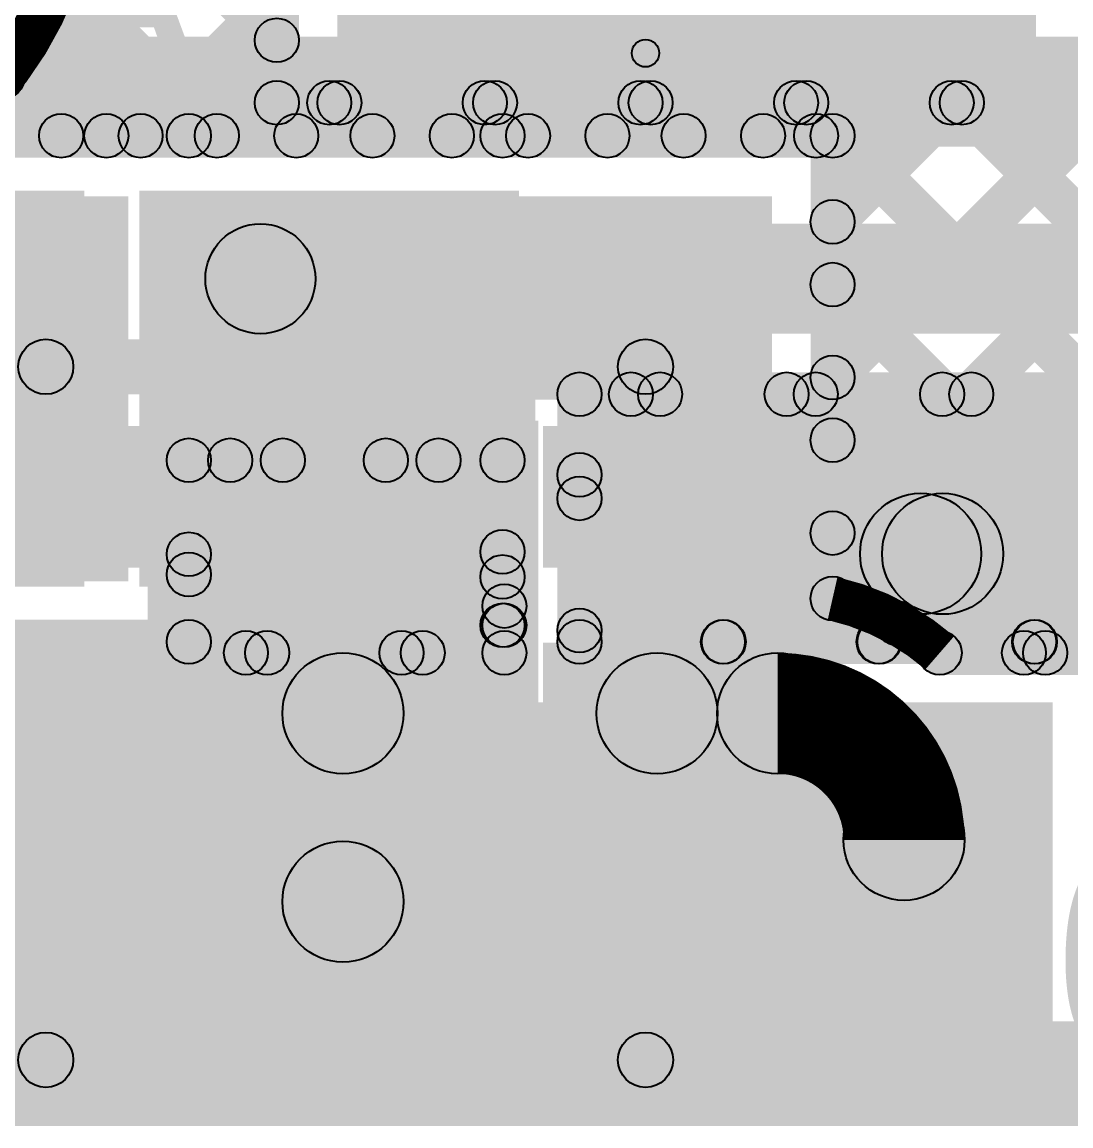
# Model space of a CAD drawing. Header units: millimetres. Extents: x -0.24 to 2.5, y 0 to 2.55.
# Drawn here: x 2.0567 to 2.2473, y 0.006 to 0.2067 of the extents above; entities that cross this region are included whole.
import ezdxf

# ---------------------------------------------------------------- set-up
doc = ezdxf.new("R2010")
doc.units = ezdxf.units.MM
doc.header["$MEASUREMENT"] = 0
for name, color, linetype in [('BottomLayer', 5, 'Continuous'), ('BottomPaste', 16, 'Continuous'), ('BottomSolder', 6, 'Continuous'), ('TopLayer', 1, 'Continuous'), ('TopOverlay', 2, 'Continuous'), ('TopPaste', 8, 'Continuous'), ('TopSolder', 216, 'Continuous'), ('ViaHoleLayer', 16, 'Continuous')]:
    doc.layers.add(name, color=color, linetype=linetype)

# ---------------------------------------------------------------- blocks, each defined once
blk = doc.blocks.new('C__0603_B_30')
at = {"layer": 'BottomLayer'}
for points in [[(-0.045, -0.0175), (-0.045, 0.0175), (-0.015, 0.0175), (-0.015, -0.0175)], [(0.015, -0.0175), (0.015, 0.0175), (0.045, 0.0175), (0.045, -0.0175)]]:
    blk.add_hatch(color=5, dxfattribs=at).paths.add_polyline_path(points)
at = {"layer": 'BottomPaste'}
for points in [[(-0.045, -0.0175), (-0.045, 0.0175), (-0.015, 0.0175), (-0.015, -0.0175)], [(0.015, -0.0175), (0.015, 0.0175), (0.045, 0.0175), (0.045, -0.0175)]]:
    blk.add_hatch(color=16, dxfattribs=at).paths.add_polyline_path(points)
at = {"layer": 'BottomSolder'}
for points in [[(-0.04736, -0.01986), (-0.04736, 0.01986), (-0.01264, 0.01986), (-0.01264, -0.01986)], [(0.01264, -0.01986), (0.01264, 0.01986), (0.04736, 0.01986), (0.04736, -0.01986)]]:
    blk.add_hatch(color=6, dxfattribs=at).paths.add_polyline_path(points)
blk = doc.blocks.new('SI7021_A20_GM1R_35')
at = {"layer": 'TopLayer'}
for points in [[(-0.07382, 0.04823), (-0.04035, 0.04823), (-0.04035, 0.03051), (-0.07382, 0.03051)], [(-0.0315, 0.04921), (0.0315, 0.04921), (0.0315, -0.04921), (-0.0315, -0.04921)], [(0.04035, 0.04823), (0.07382, 0.04823), (0.07382, 0.03051), (0.04035, 0.03051)], [(-0.07382, 0.00886), (-0.04035, 0.00886), (-0.04035, -0.00886), (-0.07382, -0.00886)], [(0.04035, 0.00886), (0.07382, 0.00886), (0.07382, -0.00886), (0.04035, -0.00886)], [(-0.07382, -0.03051), (-0.04035, -0.03051), (-0.04035, -0.04823), (-0.07382, -0.04823)], [(0.04035, -0.03051), (0.07382, -0.03051), (0.07382, -0.04823), (0.04035, -0.04823)]]:
    blk.add_hatch(color=1, dxfattribs=at).paths.add_polyline_path(points)
at = {"layer": 'TopOverlay'}
h = blk.add_hatch(color=2, dxfattribs=at)
edge = h.paths.add_edge_path()
edge.add_arc((-0.0794, 0.063), 0.005, 0, 360)
h = blk.add_hatch(color=2, dxfattribs=at)
edge = h.paths.add_edge_path()
edge.add_arc((-0.0666, 0.063), 0.005, 0, 360)
h = blk.add_hatch(color=2, dxfattribs=at)
edge = h.paths.add_edge_path()
edge.add_arc((-0.054, 0.063), 0.005, 0, 360)
for points in [[(-0.054, 0.058), (-0.054, 0.068), (0.055, 0.068), (0.055, 0.058)], [(-0.054, -0.068), (-0.054, -0.058), (0.055, -0.058), (0.055, -0.068)]]:
    blk.add_hatch(color=2, dxfattribs=at).paths.add_polyline_path(points)
h = blk.add_hatch(color=2, dxfattribs=at)
edge = h.paths.add_edge_path()
edge.add_arc((0.055, 0.063), 0.005, 0, 360)
h = blk.add_hatch(color=2, dxfattribs=at)
edge = h.paths.add_edge_path()
edge.add_arc((-0.054, -0.063), 0.005, 0, 360)
h = blk.add_hatch(color=2, dxfattribs=at)
edge = h.paths.add_edge_path()
edge.add_arc((0.055, -0.063), 0.005, 0, 360)
at = {"layer": 'TopPaste'}
for points in [[(-0.07382, 0.04823), (-0.04035, 0.04823), (-0.04035, 0.03051), (-0.07382, 0.03051)], [(-0.0315, 0.04921), (0.0315, 0.04921), (0.0315, -0.04921), (-0.0315, -0.04921)], [(0.04035, 0.04823), (0.07382, 0.04823), (0.07382, 0.03051), (0.04035, 0.03051)], [(-0.07382, 0.00886), (-0.04035, 0.00886), (-0.04035, -0.00886), (-0.07382, -0.00886)], [(0.04035, 0.00886), (0.07382, 0.00886), (0.07382, -0.00886), (0.04035, -0.00886)], [(-0.07382, -0.03051), (-0.04035, -0.03051), (-0.04035, -0.04823), (-0.07382, -0.04823)], [(0.04035, -0.03051), (0.07382, -0.03051), (0.07382, -0.04823), (0.04035, -0.04823)]]:
    blk.add_hatch(color=8, dxfattribs=at).paths.add_polyline_path(points)
at = {"layer": 'TopSolder'}
for points in [[(-0.07782, 0.05223), (-0.03635, 0.05223), (-0.03635, 0.02651), (-0.07782, 0.02651)], [(-0.0355, 0.05321), (0.0355, 0.05321), (0.0355, -0.05321), (-0.0355, -0.05321)], [(0.03635, 0.05223), (0.07782, 0.05223), (0.07782, 0.02651), (0.03635, 0.02651)], [(-0.07782, 0.01286), (-0.03635, 0.01286), (-0.03635, -0.01286), (-0.07782, -0.01286)], [(0.03635, 0.01286), (0.07782, 0.01286), (0.07782, -0.01286), (0.03635, -0.01286)], [(-0.07782, -0.02651), (-0.03635, -0.02651), (-0.03635, -0.05223), (-0.07782, -0.05223)], [(0.03635, -0.02651), (0.07782, -0.02651), (0.07782, -0.05223), (0.03635, -0.05223)]]:
    blk.add_hatch(color=216, dxfattribs=at).paths.add_polyline_path(points)
at = {"layer": 'TopOverlay', "const_width": 0.01}
blk.add_lwpolyline([(-0.0666, 0.063, 1), (-0.0794, 0.063, 1)], format="xyb", close=True, dxfattribs=at)
at = {"layer": 'TopOverlay'}
for centre in [(-0.0794, 0.063), (-0.0666, 0.063), (-0.054, 0.063), (0.055, 0.063), (-0.054, -0.063), (0.055, -0.063)]:
    blk.add_circle(centre, 0.005, dxfattribs=at)
blk = doc.blocks.new('RES_0805_B_85')
at = {"layer": 'BottomLayer'}
for points in [[(-0.06, 0.025), (-0.02, 0.025), (-0.02, -0.025), (-0.06, -0.025)], [(0.02, 0.025), (0.06, 0.025), (0.06, -0.025), (0.02, -0.025)]]:
    blk.add_hatch(color=5, dxfattribs=at).paths.add_polyline_path(points)
at = {"layer": 'BottomPaste'}
for points in [[(-0.06, 0.025), (-0.02, 0.025), (-0.02, -0.025), (-0.06, -0.025)], [(0.02, 0.025), (0.06, 0.025), (0.06, -0.025), (0.02, -0.025)]]:
    blk.add_hatch(color=16, dxfattribs=at).paths.add_polyline_path(points)
at = {"layer": 'BottomSolder'}
for points in [[(-0.064, 0.029), (-0.016, 0.029), (-0.016, -0.029), (-0.064, -0.029)], [(0.016, 0.029), (0.064, 0.029), (0.064, -0.029), (0.016, -0.029)]]:
    blk.add_hatch(color=6, dxfattribs=at).paths.add_polyline_path(points)
blk = doc.blocks.new('C__1206_111')
at = {"layer": 'TopLayer'}
for points in [[(-0.08, 0.035), (-0.02, 0.035), (-0.02, -0.035), (-0.08, -0.035)], [(0.02, 0.035), (0.08, 0.035), (0.08, -0.035), (0.02, -0.035)]]:
    blk.add_hatch(color=1, dxfattribs=at).paths.add_polyline_path(points)
at = {"layer": 'TopOverlay'}
h = blk.add_hatch(color=2, dxfattribs=at)
edge = h.paths.add_edge_path()
edge.add_arc((-0.087, 0.042), 0.0025, 0, 360)
h = blk.add_hatch(color=2, dxfattribs=at)
edge = h.paths.add_edge_path()
edge.add_arc((-0.087, 0.042), 0.0025, 0, 360)
for points in [[(-0.087, 0.0395), (-0.087, 0.0445), (0.087, 0.0445), (0.087, 0.0395)], [(-0.0845, -0.042), (-0.0895, -0.042), (-0.0895, 0.042), (-0.0845, 0.042)], [(0.0895, -0.042), (0.0845, -0.042), (0.0845, 0.042), (0.0895, 0.042)], [(-0.087, -0.0445), (-0.087, -0.0395), (0.087, -0.0395), (0.087, -0.0445)]]:
    blk.add_hatch(color=2, dxfattribs=at).paths.add_polyline_path(points)
h = blk.add_hatch(color=2, dxfattribs=at)
edge = h.paths.add_edge_path()
edge.add_arc((0.087, 0.042), 0.0025, 0, 360)
h = blk.add_hatch(color=2, dxfattribs=at)
edge = h.paths.add_edge_path()
edge.add_arc((0.087, 0.042), 0.0025, 0, 360)
h = blk.add_hatch(color=2, dxfattribs=at)
edge = h.paths.add_edge_path()
edge.add_arc((-0.087, -0.042), 0.0025, 0, 360)
h = blk.add_hatch(color=2, dxfattribs=at)
edge = h.paths.add_edge_path()
edge.add_arc((-0.087, -0.042), 0.0025, 0, 360)
h = blk.add_hatch(color=2, dxfattribs=at)
edge = h.paths.add_edge_path()
edge.add_arc((0.087, -0.042), 0.0025, 0, 360)
h = blk.add_hatch(color=2, dxfattribs=at)
edge = h.paths.add_edge_path()
edge.add_arc((0.087, -0.042), 0.0025, 0, 360)
at = {"layer": 'TopPaste'}
for points in [[(-0.08, 0.035), (-0.02, 0.035), (-0.02, -0.035), (-0.08, -0.035)], [(0.02, 0.035), (0.08, 0.035), (0.08, -0.035), (0.02, -0.035)]]:
    blk.add_hatch(color=8, dxfattribs=at).paths.add_polyline_path(points)
at = {"layer": 'TopSolder'}
for points in [[(-0.084, 0.039), (-0.016, 0.039), (-0.016, -0.039), (-0.084, -0.039)], [(0.016, 0.039), (0.084, 0.039), (0.084, -0.039), (0.016, -0.039)]]:
    blk.add_hatch(color=216, dxfattribs=at).paths.add_polyline_path(points)
at = {"layer": 'TopOverlay'}
for centre in [(-0.087, 0.042), (-0.087, 0.042), (0.087, 0.042), (0.087, 0.042), (-0.087, -0.042), (-0.087, -0.042), (0.087, -0.042), (0.087, -0.042)]:
    blk.add_circle(centre, 0.0025, dxfattribs=at)

msp = doc.modelspace()

# ---------------------------------------------------------------- hatches: boundary and pattern name
at = {"layer": 'BottomLayer'}
for points in [[(2.04, 0.184), (2.04, 0.204), (2.259, 0.204), (2.259, 0.184)], [(2, 0.104), (2.068, 0.104), (2.068, 0.176), (2, 0.176)], [(2.078, 0.104), (2.147, 0.104), (2.147, 0.176), (2.078, 0.176)], [(2.1, 0.15), (2.1, 0.17), (2.2906, 0.17), (2.2906, 0.15)], [(2.158, 0.135), (2.158, 0.143), (2.2906, 0.143), (2.2906, 0.135)], [(2.16083, 0.09323), (2.15517, 0.09889), (2.19811, 0.14183), (2.20377, 0.13617)], [(2.16083, 0.12152), (2.15517, 0.12718), (2.16982, 0.14183), (2.17548, 0.13617)], [(2.16454, 0.13617), (2.17019, 0.14183), (2.21519, 0.09683), (2.20954, 0.09117)], [(2.18705, 0.09117), (2.18139, 0.09683), (2.22639, 0.14183), (2.23205, 0.13617)], [(2.19282, 0.13617), (2.19848, 0.14183), (2.24348, 0.09683), (2.23782, 0.09117)], [(2.21533, 0.09117), (2.20968, 0.09683), (2.25468, 0.14183), (2.26033, 0.13617)], [(2.2211, 0.13617), (2.22676, 0.14183), (2.28576, 0.08283), (2.2801, 0.07717)], [(2.24362, 0.09117), (2.23796, 0.09683), (2.28296, 0.14183), (2.28862, 0.13617)], [(2.154, 0.094), (2.444, 0.094), (2.444, 0.139), (2.154, 0.139)], [(2.162, 0.094), (2.154, 0.094), (2.154, 0.139), (2.162, 0.139)], [(2.15517, 0.11725), (2.16083, 0.12291), (2.18691, 0.09683), (2.18125, 0.09117)], [(2.22, 0.099), (2.22, 0.121), (2.224, 0.121), (2.224, 0.099)], [(2.158, 0.09), (2.158, 0.098), (2.255, 0.098), (2.255, 0.09)], [(1.914, 0.013), (2.244, 0.013), (2.244, 0.083), (1.914, 0.083)]]:
    msp.add_hatch(color=5, dxfattribs=at).paths.add_polyline_path(points)
h = msp.add_hatch(color=5, dxfattribs=at)
edge = h.paths.add_edge_path()
edge.add_arc((2.1, 0.16), 0.01181, 0, 360)
h = msp.add_hatch(color=5, dxfattribs=at)
edge = h.paths.add_edge_path()
edge.add_arc((2.1, 0.16), 0.01, 0, 360)
h = msp.add_hatch(color=5, dxfattribs=at)
edge = h.paths.add_edge_path()
edge.add_arc((2.158, 0.139), 0.004, 0, 360)
h = msp.add_hatch(color=5, dxfattribs=at)
edge = h.paths.add_edge_path()
edge.add_arc((2.158, 0.139), 0.004, 0, 360)
h = msp.add_hatch(color=5, dxfattribs=at)
edge = h.paths.add_edge_path()
edge.add_arc((2.16736, 0.139), 0.004, 0, 360)
h = msp.add_hatch(color=5, dxfattribs=at)
edge = h.paths.add_edge_path()
edge.add_arc((2.17265, 0.139), 0.004, 0, 360)
h = msp.add_hatch(color=5, dxfattribs=at)
edge = h.paths.add_edge_path()
edge.add_arc((2.19565, 0.139), 0.004, 0, 360)
h = msp.add_hatch(color=5, dxfattribs=at)
edge = h.paths.add_edge_path()
edge.add_arc((2.20094, 0.139), 0.004, 0, 360)
h = msp.add_hatch(color=5, dxfattribs=at)
edge = h.paths.add_edge_path()
edge.add_arc((2.22393, 0.139), 0.004, 0, 360)
h = msp.add_hatch(color=5, dxfattribs=at)
edge = h.paths.add_edge_path()
edge.add_arc((2.22922, 0.139), 0.004, 0, 360)
h = msp.add_hatch(color=5, dxfattribs=at)
edge = h.paths.add_edge_path()
edge.add_arc((2.158, 0.12435), 0.004, 0, 360)
h = msp.add_hatch(color=5, dxfattribs=at)
edge = h.paths.add_edge_path()
edge.add_arc((2.158, 0.12008), 0.004, 0, 360)
h = msp.add_hatch(color=5, dxfattribs=at)
edge = h.paths.add_edge_path()
edge.add_arc((2.22, 0.11), 0.011, 0, 360)
h = msp.add_hatch(color=5, dxfattribs=at)
edge = h.paths.add_edge_path()
edge.add_arc((2.224, 0.11), 0.011, 0, 360)
h = msp.add_hatch(color=5, dxfattribs=at)
edge = h.paths.add_edge_path()
edge.add_arc((2.158, 0.09606), 0.004, 0, 360)
h = msp.add_hatch(color=5, dxfattribs=at)
edge = h.paths.add_edge_path()
edge.add_arc((2.158, 0.094), 0.004, 0, 360)
h = msp.add_hatch(color=5, dxfattribs=at)
edge = h.paths.add_edge_path()
edge.add_arc((2.158, 0.094), 0.004, 0, 360)
h = msp.add_hatch(color=5, dxfattribs=at)
edge = h.paths.add_edge_path()
edge.add_arc((2.18408, 0.094), 0.004, 0, 360)
h = msp.add_hatch(color=5, dxfattribs=at)
edge = h.paths.add_edge_path()
edge.add_arc((2.18422, 0.094), 0.004, 0, 360)
h = msp.add_hatch(color=5, dxfattribs=at)
edge = h.paths.add_edge_path()
edge.add_arc((2.21236, 0.094), 0.004, 0, 360)
h = msp.add_hatch(color=5, dxfattribs=at)
edge = h.paths.add_edge_path()
edge.add_arc((2.21251, 0.094), 0.004, 0, 360)
h = msp.add_hatch(color=5, dxfattribs=at)
edge = h.paths.add_edge_path()
edge.add_arc((2.24065, 0.094), 0.004, 0, 360)
h = msp.add_hatch(color=5, dxfattribs=at)
edge = h.paths.add_edge_path()
edge.add_arc((2.24079, 0.094), 0.004, 0, 360)
h = msp.add_hatch(color=5, dxfattribs=at)
edge = h.paths.add_edge_path()
edge.add_arc((2.217, 0.058), 0.01181, 0, 360)
at = {"layer": 'BottomSolder'}
h = msp.add_hatch(color=6, dxfattribs=at)
edge = h.paths.add_edge_path()
edge.add_arc((2.1, 0.16), 0.01581, 0, 360)
h = msp.add_hatch(color=6, dxfattribs=at)
edge = h.paths.add_edge_path()
edge.add_arc((2.217, 0.058), 0.01581, 0, 360)
at = {"layer": 'TopLayer'}
for points in [[(2.107, 0.192), (2.099, 0.192), (2.099, 0.297), (2.107, 0.297)], [(2.114, 0.203), (2.241, 0.203), (2.241, 0.286), (2.114, 0.286)], [(2.05278, 0.18317), (2.04712, 0.18883), (2.10017, 0.24188), (2.10583, 0.23622)], [(2.06399, 0.23672), (2.06965, 0.24237), (2.10583, 0.20619), (2.10017, 0.20054)], [(2.06039, 0.21204), (2.06604, 0.21769), (2.09491, 0.18883), (2.08925, 0.18317)], [(2.08106, 0.18317), (2.0754, 0.18883), (2.10017, 0.2136), (2.10583, 0.20794)], [(2.20683, 0.13923), (2.20117, 0.14489), (2.25817, 0.20189), (2.26383, 0.19623)], [(2.05029, 0.19385), (2.05595, 0.1995), (2.06662, 0.18883), (2.06097, 0.18317)], [(2.103, 0.188), (2.103, 0.196), (2.252, 0.196), (2.252, 0.188)], [(2.10934, 0.18317), (2.10369, 0.18883), (2.10969, 0.19483), (2.11534, 0.18917)], [(2.11154, 0.18917), (2.11719, 0.19483), (2.12319, 0.18883), (2.11754, 0.18317)], [(2.13763, 0.18317), (2.13197, 0.18883), (2.13797, 0.19483), (2.14363, 0.18917)], [(2.13982, 0.18917), (2.14548, 0.19483), (2.15148, 0.18883), (2.14582, 0.18317)], [(2.16591, 0.18317), (2.16026, 0.18883), (2.16626, 0.19483), (2.17191, 0.18917)], [(2.1681, 0.18917), (2.17376, 0.19483), (2.17976, 0.18883), (2.1741, 0.18317)], [(2.1942, 0.18317), (2.18854, 0.18883), (2.19454, 0.19483), (2.2002, 0.18917)], [(2.19639, 0.18917), (2.20205, 0.19483), (2.30205, 0.09483), (2.29639, 0.08917)], [(2.20683, 0.16752), (2.20117, 0.17318), (2.22282, 0.19483), (2.22848, 0.18917)], [(2.22467, 0.18917), (2.23033, 0.19483), (2.33033, 0.09483), (2.32467, 0.08917)], [(2.20683, 0.11095), (2.20117, 0.11661), (2.27739, 0.19283), (2.28305, 0.18717)], [(2.21868, 0.09451), (2.21302, 0.10017), (2.30568, 0.19283), (2.31133, 0.18717)], [(2.24162, 0.08917), (2.23596, 0.09483), (2.33396, 0.19283), (2.33962, 0.18717)], [(2.04225, 0.182), (2.04225, 0.19), (2.072, 0.19), (2.072, 0.182)], [(2.072, 0.182), (2.072, 0.19), (2.087, 0.19), (2.087, 0.182)], [(2.072, 0.182), (2.072, 0.19), (2.087, 0.19), (2.087, 0.182)], [(2.087, 0.182), (2.087, 0.19), (2.144, 0.19), (2.144, 0.182)], [(2.144, 0.182), (2.144, 0.19), (2.201, 0.19), (2.201, 0.182)], [(2.144, 0.182), (2.144, 0.19), (2.201, 0.19), (2.201, 0.182)], [(2.208, 0.10187), (2.2, 0.10187), (2.2, 0.186), (2.208, 0.186)], [(2, 0.105), (2.076, 0.105), (2.076, 0.175), (2, 0.175)], [(2.083, 0.138), (2.19, 0.138), (2.19, 0.175), (2.083, 0.175)], [(2.155, 0.108), (2.193, 0.108), (2.193, 0.175), (2.155, 0.175)], [(2.20117, 0.1561), (2.20683, 0.16176), (2.27376, 0.09483), (2.2681, 0.08917)], [(2.20117, 0.12782), (2.20683, 0.13348), (2.24548, 0.09483), (2.23982, 0.08917)], [(2.083, 0.02), (2.148, 0.02), (2.148, 0.131), (2.083, 0.131)], [(2.087, 0.123), (2.087, 0.131), (2.144, 0.131), (2.144, 0.123)], [(2.08983, 0.10709), (2.08417, 0.11274), (2.10126, 0.12983), (2.10691, 0.12417)], [(2.09168, 0.12417), (2.09734, 0.12983), (2.13234, 0.09483), (2.12668, 0.08917)], [(2.1002, 0.08917), (2.09454, 0.09483), (2.12954, 0.12983), (2.1352, 0.12417)], [(2.11997, 0.12417), (2.12562, 0.12983), (2.14683, 0.10862), (2.14117, 0.10297)], [(2.091, 0.094), (2.083, 0.094), (2.083, 0.127), (2.091, 0.127)], [(2.148, 0.097), (2.14, 0.097), (2.14, 0.127), (2.148, 0.127)], [(2.12848, 0.08917), (2.12282, 0.09483), (2.14117, 0.11318), (2.14683, 0.10752)], [(2.08417, 0.1034), (2.08983, 0.10906), (2.10406, 0.09483), (2.0984, 0.08917)], [(2.14835, 0.097), (2.14035, 0.097), (2.14035, 0.10051), (2.14835, 0.10051)], [(1.957, 0.06), (2.13, 0.06), (2.13, 0.097), (1.957, 0.097)], [(1.989, 0.09), (1.989, 0.098), (2.087, 0.098), (2.087, 0.09)], [(2.14835, 0.092), (2.14035, 0.092), (2.14035, 0.097), (2.14835, 0.097)], [(1.781, 0.088), (1.781, 0.096), (2.14435, 0.096), (2.14435, 0.088)], [(2.22348, 0.088), (2.22348, 0.096), (2.492, 0.096), (2.492, 0.088)], [(2.17209, 0.07), (2.17209, 0.092), (2.194, 0.092), (2.194, 0.07)], [(2.126, 0.04677), (2.104, 0.04677), (2.104, 0.081), (2.126, 0.081)], [(1.987, 0.006), (2.327, 0.006), (2.327, 0.025), (1.987, 0.025)]]:
    msp.add_hatch(color=1, dxfattribs=at).paths.add_polyline_path(points)
h = msp.add_hatch(color=1, dxfattribs=at)
edge = h.paths.add_edge_path()
edge.add_arc((2.103, 0.20336), 0.004, 0, 360)
h = msp.add_hatch(color=1, dxfattribs=at)
edge = h.paths.add_edge_path()
edge.add_arc((2.05312, 0.19668), 0.004, 0, 360)
h = msp.add_hatch(color=1, dxfattribs=at)
edge = h.paths.add_edge_path()
edge.add_arc((2.103, 0.192), 0.004, 0, 360)
h = msp.add_hatch(color=1, dxfattribs=at)
edge = h.paths.add_edge_path()
edge.add_arc((2.103, 0.192), 0.004, 0, 360)
h = msp.add_hatch(color=1, dxfattribs=at)
edge = h.paths.add_edge_path()
edge.add_arc((2.11252, 0.192), 0.004, 0, 360)
h = msp.add_hatch(color=1, dxfattribs=at)
edge = h.paths.add_edge_path()
edge.add_arc((2.11436, 0.192), 0.004, 0, 360)
h = msp.add_hatch(color=1, dxfattribs=at)
edge = h.paths.add_edge_path()
edge.add_arc((2.1408, 0.192), 0.004, 0, 360)
h = msp.add_hatch(color=1, dxfattribs=at)
edge = h.paths.add_edge_path()
edge.add_arc((2.14265, 0.192), 0.004, 0, 360)
h = msp.add_hatch(color=1, dxfattribs=at)
edge = h.paths.add_edge_path()
edge.add_arc((2.16908, 0.192), 0.004, 0, 360)
h = msp.add_hatch(color=1, dxfattribs=at)
edge = h.paths.add_edge_path()
edge.add_arc((2.17093, 0.192), 0.004, 0, 360)
h = msp.add_hatch(color=1, dxfattribs=at)
edge = h.paths.add_edge_path()
edge.add_arc((2.19737, 0.192), 0.004, 0, 360)
h = msp.add_hatch(color=1, dxfattribs=at)
edge = h.paths.add_edge_path()
edge.add_arc((2.19922, 0.192), 0.004, 0, 360)
h = msp.add_hatch(color=1, dxfattribs=at)
edge = h.paths.add_edge_path()
edge.add_arc((2.22565, 0.192), 0.004, 0, 360)
h = msp.add_hatch(color=1, dxfattribs=at)
edge = h.paths.add_edge_path()
edge.add_arc((2.2275, 0.192), 0.004, 0, 360)
h = msp.add_hatch(color=1, dxfattribs=at)
edge = h.paths.add_edge_path()
edge.add_arc((2.0638, 0.186), 0.004, 0, 360)
h = msp.add_hatch(color=1, dxfattribs=at)
edge = h.paths.add_edge_path()
edge.add_arc((2.072, 0.186), 0.004, 0, 360)
h = msp.add_hatch(color=1, dxfattribs=at)
edge = h.paths.add_edge_path()
edge.add_arc((2.072, 0.186), 0.004, 0, 360)
h = msp.add_hatch(color=1, dxfattribs=at)
edge = h.paths.add_edge_path()
edge.add_arc((2.072, 0.186), 0.004, 0, 360)
h = msp.add_hatch(color=1, dxfattribs=at)
edge = h.paths.add_edge_path()
edge.add_arc((2.07823, 0.186), 0.004, 0, 360)
h = msp.add_hatch(color=1, dxfattribs=at)
edge = h.paths.add_edge_path()
edge.add_arc((2.087, 0.186), 0.004, 0, 360)
h = msp.add_hatch(color=1, dxfattribs=at)
edge = h.paths.add_edge_path()
edge.add_arc((2.087, 0.186), 0.004, 0, 360)
h = msp.add_hatch(color=1, dxfattribs=at)
edge = h.paths.add_edge_path()
edge.add_arc((2.087, 0.186), 0.004, 0, 360)
h = msp.add_hatch(color=1, dxfattribs=at)
edge = h.paths.add_edge_path()
edge.add_arc((2.09208, 0.186), 0.004, 0, 360)
h = msp.add_hatch(color=1, dxfattribs=at)
edge = h.paths.add_edge_path()
edge.add_arc((2.10652, 0.186), 0.004, 0, 360)
h = msp.add_hatch(color=1, dxfattribs=at)
edge = h.paths.add_edge_path()
edge.add_arc((2.12036, 0.186), 0.004, 0, 360)
h = msp.add_hatch(color=1, dxfattribs=at)
edge = h.paths.add_edge_path()
edge.add_arc((2.1348, 0.186), 0.004, 0, 360)
h = msp.add_hatch(color=1, dxfattribs=at)
edge = h.paths.add_edge_path()
edge.add_arc((2.144, 0.186), 0.004, 0, 360)
h = msp.add_hatch(color=1, dxfattribs=at)
edge = h.paths.add_edge_path()
edge.add_arc((2.144, 0.186), 0.004, 0, 360)
h = msp.add_hatch(color=1, dxfattribs=at)
edge = h.paths.add_edge_path()
edge.add_arc((2.144, 0.186), 0.004, 0, 360)
h = msp.add_hatch(color=1, dxfattribs=at)
edge = h.paths.add_edge_path()
edge.add_arc((2.14865, 0.186), 0.004, 0, 360)
h = msp.add_hatch(color=1, dxfattribs=at)
edge = h.paths.add_edge_path()
edge.add_arc((2.16308, 0.186), 0.004, 0, 360)
h = msp.add_hatch(color=1, dxfattribs=at)
edge = h.paths.add_edge_path()
edge.add_arc((2.17693, 0.186), 0.004, 0, 360)
h = msp.add_hatch(color=1, dxfattribs=at)
edge = h.paths.add_edge_path()
edge.add_arc((2.19137, 0.186), 0.004, 0, 360)
h = msp.add_hatch(color=1, dxfattribs=at)
edge = h.paths.add_edge_path()
edge.add_arc((2.201, 0.186), 0.004, 0, 360)
h = msp.add_hatch(color=1, dxfattribs=at)
edge = h.paths.add_edge_path()
edge.add_arc((2.201, 0.186), 0.004, 0, 360)
h = msp.add_hatch(color=1, dxfattribs=at)
edge = h.paths.add_edge_path()
edge.add_arc((2.204, 0.186), 0.004, 0, 360)
h = msp.add_hatch(color=1, dxfattribs=at)
edge = h.paths.add_edge_path()
edge.add_arc((2.204, 0.17035), 0.004, 0, 360)
h = msp.add_hatch(color=1, dxfattribs=at)
edge = h.paths.add_edge_path()
edge.add_arc((2.1, 0.16), 0.01181, 0, 360)
h = msp.add_hatch(color=1, dxfattribs=at)
edge = h.paths.add_edge_path()
edge.add_arc((2.204, 0.15893), 0.004, 0, 360)
h = msp.add_hatch(color=1, dxfattribs=at)
edge = h.paths.add_edge_path()
edge.add_arc((2.204, 0.14206), 0.004, 0, 360)
h = msp.add_hatch(color=1, dxfattribs=at)
edge = h.paths.add_edge_path()
edge.add_arc((2.204, 0.13065), 0.004, 0, 360)
h = msp.add_hatch(color=1, dxfattribs=at)
edge = h.paths.add_edge_path()
edge.add_arc((2.087, 0.127), 0.004, 0, 360)
h = msp.add_hatch(color=1, dxfattribs=at)
edge = h.paths.add_edge_path()
edge.add_arc((2.087, 0.127), 0.004, 0, 360)
h = msp.add_hatch(color=1, dxfattribs=at)
edge = h.paths.add_edge_path()
edge.add_arc((2.09451, 0.127), 0.004, 0, 360)
h = msp.add_hatch(color=1, dxfattribs=at)
edge = h.paths.add_edge_path()
edge.add_arc((2.10408, 0.127), 0.004, 0, 360)
h = msp.add_hatch(color=1, dxfattribs=at)
edge = h.paths.add_edge_path()
edge.add_arc((2.1228, 0.127), 0.004, 0, 360)
h = msp.add_hatch(color=1, dxfattribs=at)
edge = h.paths.add_edge_path()
edge.add_arc((2.13237, 0.127), 0.004, 0, 360)
h = msp.add_hatch(color=1, dxfattribs=at)
edge = h.paths.add_edge_path()
edge.add_arc((2.144, 0.127), 0.004, 0, 360)
h = msp.add_hatch(color=1, dxfattribs=at)
edge = h.paths.add_edge_path()
edge.add_arc((2.144, 0.127), 0.004, 0, 360)
h = msp.add_hatch(color=1, dxfattribs=at)
edge = h.paths.add_edge_path()
edge.add_arc((2.204, 0.11378), 0.004, 0, 360)
h = msp.add_hatch(color=1, dxfattribs=at)
edge = h.paths.add_edge_path()
edge.add_arc((2.087, 0.10992), 0.004, 0, 360)
h = msp.add_hatch(color=1, dxfattribs=at)
edge = h.paths.add_edge_path()
edge.add_arc((2.144, 0.11035), 0.004, 0, 360)
h = msp.add_hatch(color=1, dxfattribs=at)
edge = h.paths.add_edge_path()
edge.add_arc((2.087, 0.10623), 0.004, 0, 360)
h = msp.add_hatch(color=1, dxfattribs=at)
edge = h.paths.add_edge_path()
edge.add_arc((2.144, 0.1058), 0.004, 0, 360)
h = msp.add_hatch(color=1, dxfattribs=at)
edge = h.paths.add_edge_path()
edge.add_arc((2.14435, 0.10051), 0.004, 0, 360)
h = msp.add_hatch(color=1, dxfattribs=at)
edge = h.paths.add_edge_path()
edge.add_arc((2.204, 0.10187), 0.004, 0, 360)
h = msp.add_hatch(color=1, dxfattribs=at)
edge = h.paths.add_edge_path()
edge.add_arc((2.204, 0.10187), 0.004, 0, 360)
h = msp.add_hatch(color=1, dxfattribs=at)
edge = h.paths.add_edge_path()
edge.add_arc((2.144, 0.097), 0.004, 0, 360)
h = msp.add_hatch(color=1, dxfattribs=at)
edge = h.paths.add_edge_path()
edge.add_arc((2.14435, 0.097), 0.004, 0, 360)
h = msp.add_hatch(color=1, dxfattribs=at)
edge = h.paths.add_edge_path()
edge.add_arc((2.14435, 0.097), 0.004, 0, 360)
h = msp.add_hatch(color=1, dxfattribs=at)
edge = h.paths.add_edge_path()
edge.add_arc((2.21585, 0.09734), 0.004, 0, 360)
h = msp.add_hatch(color=1, dxfattribs=at)
edge = h.paths.add_edge_path()
edge.add_arc((2.087, 0.094), 0.004, 0, 360)
h = msp.add_hatch(color=1, dxfattribs=at)
edge = h.paths.add_edge_path()
edge.add_arc((2.087, 0.094), 0.004, 0, 360)
h = msp.add_hatch(color=1, dxfattribs=at)
edge = h.paths.add_edge_path()
edge.add_arc((2.09737, 0.092), 0.004, 0, 360)
h = msp.add_hatch(color=1, dxfattribs=at)
edge = h.paths.add_edge_path()
edge.add_arc((2.10123, 0.092), 0.004, 0, 360)
h = msp.add_hatch(color=1, dxfattribs=at)
edge = h.paths.add_edge_path()
edge.add_arc((2.12565, 0.092), 0.004, 0, 360)
h = msp.add_hatch(color=1, dxfattribs=at)
edge = h.paths.add_edge_path()
edge.add_arc((2.12951, 0.092), 0.004, 0, 360)
h = msp.add_hatch(color=1, dxfattribs=at)
edge = h.paths.add_edge_path()
edge.add_arc((2.14435, 0.092), 0.004, 0, 360)
h = msp.add_hatch(color=1, dxfattribs=at)
edge = h.paths.add_edge_path()
edge.add_arc((2.14435, 0.092), 0.004, 0, 360)
h = msp.add_hatch(color=1, dxfattribs=at)
edge = h.paths.add_edge_path()
edge.add_arc((2.22348, 0.092), 0.004, 0, 360)
h = msp.add_hatch(color=1, dxfattribs=at)
edge = h.paths.add_edge_path()
edge.add_arc((2.22348, 0.092), 0.004, 0, 360)
h = msp.add_hatch(color=1, dxfattribs=at)
edge = h.paths.add_edge_path()
edge.add_arc((2.23879, 0.092), 0.004, 0, 360)
h = msp.add_hatch(color=1, dxfattribs=at)
edge = h.paths.add_edge_path()
edge.add_arc((2.24265, 0.092), 0.004, 0, 360)
h = msp.add_hatch(color=1, dxfattribs=at)
edge = h.paths.add_edge_path()
edge.add_arc((2.115, 0.081), 0.011, 0, 360)
h = msp.add_hatch(color=1, dxfattribs=at)
edge = h.paths.add_edge_path()
edge.add_arc((2.17209, 0.081), 0.011, 0, 360)
h = msp.add_hatch(color=1, dxfattribs=at)
edge = h.paths.add_edge_path()
edge.add_arc((2.194, 0.081), 0.011, 0, 360)
h = msp.add_hatch(color=1, dxfattribs=at)
edge = h.paths.add_edge_path()
edge.add_arc((2.194, 0.081), 0.011, 0, 360)
h = msp.add_hatch(color=1, dxfattribs=at)
edge = h.paths.add_edge_path()
edge.add_arc((2.217, 0.058), 0.01181, 0, 360)
h = msp.add_hatch(color=1, dxfattribs=at)
edge = h.paths.add_edge_path()
edge.add_arc((2.217, 0.058), 0.011, 0, 360)
h = msp.add_hatch(color=1, dxfattribs=at)
edge = h.paths.add_edge_path()
edge.add_arc((2.115, 0.04677), 0.011, 0, 360)
at = {"layer": 'TopSolder'}
h = msp.add_hatch(color=216, dxfattribs=at)
edge = h.paths.add_edge_path()
edge.add_arc((2.1, 0.16), 0.01581, 0, 360)
h = msp.add_hatch(color=216, dxfattribs=at)
edge = h.paths.add_edge_path()
edge.add_arc((2.217, 0.058), 0.01581, 0, 360)
at = {"layer": 'ViaHoleLayer'}
h = msp.add_hatch(color=16, dxfattribs=at)
edge = h.paths.add_edge_path()
edge.add_arc((2.1, 0.16), 0.00787, 0, 360)
h = msp.add_hatch(color=16, dxfattribs=at)
edge = h.paths.add_edge_path()
edge.add_arc((2.217, 0.058), 0.00787, 0, 360)

# ---------------------------------------------------------------- linework, layer by layer
at = {"layer": 'BottomLayer'}
for centre, radius in [((2.1, 0.16), 0.01), ((2.158, 0.139), 0.004), ((2.158, 0.139), 0.004), ((2.16736, 0.139), 0.004), ((2.17265, 0.139), 0.004), ((2.19565, 0.139), 0.004), ((2.20094, 0.139), 0.004), ((2.22393, 0.139), 0.004), ((2.22922, 0.139), 0.004), ((2.158, 0.12435), 0.004), ((2.158, 0.12008), 0.004), ((2.22, 0.11), 0.011), ((2.224, 0.11), 0.011), ((2.158, 0.09606), 0.004), ((2.158, 0.094), 0.004), ((2.158, 0.094), 0.004), ((2.18408, 0.094), 0.004), ((2.18422, 0.094), 0.004), ((2.21236, 0.094), 0.004), ((2.21251, 0.094), 0.004), ((2.24065, 0.094), 0.004), ((2.24079, 0.094), 0.004)]:
    msp.add_circle(centre, radius, dxfattribs=at)
at = {"layer": 'TopLayer'}
for points, const_width in [([(2.06682, 0.23584, -0.233072), (2.04225, 0.186)], 0.008), ([(2.204, 0.10187, -0.123166), (2.22348, 0.092)], 0.008), ([(2.194, 0.081, -0.414214), (2.217, 0.058)], 0.022)]:
    msp.add_lwpolyline(points, format="xyb", dxfattribs=dict(at, const_width=const_width))
for centre, radius in [((2.103, 0.20336), 0.004), ((2.05312, 0.19668), 0.004), ((2.103, 0.192), 0.004), ((2.103, 0.192), 0.004), ((2.11252, 0.192), 0.004), ((2.11436, 0.192), 0.004), ((2.1408, 0.192), 0.004), ((2.14265, 0.192), 0.004), ((2.16908, 0.192), 0.004), ((2.17093, 0.192), 0.004), ((2.19737, 0.192), 0.004), ((2.19922, 0.192), 0.004), ((2.22565, 0.192), 0.004), ((2.2275, 0.192), 0.004), ((2.0638, 0.186), 0.004), ((2.072, 0.186), 0.004), ((2.072, 0.186), 0.004), ((2.072, 0.186), 0.004), ((2.07823, 0.186), 0.004), ((2.087, 0.186), 0.004), ((2.087, 0.186), 0.004), ((2.087, 0.186), 0.004), ((2.09208, 0.186), 0.004), ((2.10652, 0.186), 0.004), ((2.12036, 0.186), 0.004), ((2.1348, 0.186), 0.004), ((2.144, 0.186), 0.004), ((2.144, 0.186), 0.004), ((2.144, 0.186), 0.004), ((2.14865, 0.186), 0.004), ((2.16308, 0.186), 0.004), ((2.17693, 0.186), 0.004), ((2.19137, 0.186), 0.004), ((2.201, 0.186), 0.004), ((2.201, 0.186), 0.004), ((2.204, 0.186), 0.004), ((2.204, 0.17035), 0.004), ((2.204, 0.15893), 0.004), ((2.204, 0.14206), 0.004), ((2.204, 0.13065), 0.004), ((2.087, 0.127), 0.004), ((2.087, 0.127), 0.004), ((2.09451, 0.127), 0.004), ((2.10408, 0.127), 0.004), ((2.1228, 0.127), 0.004), ((2.13237, 0.127), 0.004), ((2.144, 0.127), 0.004), ((2.144, 0.127), 0.004), ((2.204, 0.11378), 0.004), ((2.087, 0.10992), 0.004), ((2.144, 0.11035), 0.004), ((2.087, 0.10623), 0.004), ((2.144, 0.1058), 0.004), ((2.14435, 0.10051), 0.004), ((2.204, 0.10187), 0.004), ((2.204, 0.10187), 0.004), ((2.144, 0.097), 0.004), ((2.14435, 0.097), 0.004), ((2.14435, 0.097), 0.004), ((2.21585, 0.09734), 0.004), ((2.087, 0.094), 0.004), ((2.087, 0.094), 0.004), ((2.09737, 0.092), 0.004), ((2.10123, 0.092), 0.004), ((2.12565, 0.092), 0.004), ((2.12951, 0.092), 0.004), ((2.14435, 0.092), 0.004), ((2.14435, 0.092), 0.004), ((2.22348, 0.092), 0.004), ((2.22348, 0.092), 0.004), ((2.23879, 0.092), 0.004), ((2.24265, 0.092), 0.004), ((2.115, 0.081), 0.011), ((2.17209, 0.081), 0.011), ((2.194, 0.081), 0.011), ((2.194, 0.081), 0.011), ((2.217, 0.058), 0.011), ((2.115, 0.04677), 0.011)]:
    msp.add_circle(centre, radius, dxfattribs=at)

# ---------------------------------------------------------------- block references
msp.add_blockref('C__1206_111', (2.257, 0.243))
for name, p, rotation in [('RES_0805_B_85', (2.121, 0.1), 270), ('SI7021_A20_GM1R_35', (2.115, 0.081), 360), ('C__0603_B_30', (2.22, 0.08), 90)]:
    msp.add_blockref(name, p, dxfattribs=dict(rotation=rotation))

# ---------------------------------------------------------------- texts
at = {"layer": 'TopOverlay'}
for s, p in [('U2A', (1.986, 0.194)), ('U6', (2.205, 0.017))]:
    msp.add_text(s, height=0.04, dxfattribs=at).set_placement(p)

doc.saveas('drawing.dxf')
